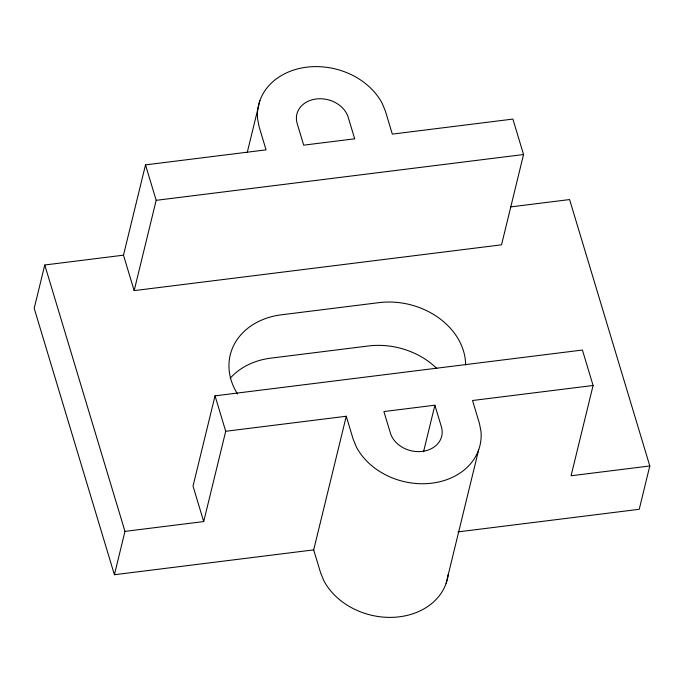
<?xml version="1.0" encoding="UTF-8"?>
<svg xmlns="http://www.w3.org/2000/svg" width="684" height="684" viewBox="0 0 684 684"><rect width="100%" height="100%" fill="white"/><g stroke="black" fill="none" stroke-linecap="round" stroke-linejoin="round"><path stroke-width="1.03" d="M123.488 255.175L134.158 290.623L501.534 244.821L523.551 154.533L512.88 119.084L392.317 134.115L385.408 111.167L382.219 103.412A65.929 52.993 13.7 0 0 306.671 67.194A65.929 52.993 13.7 0 0 257.603 118.948L259.151 126.908L266.059 149.856L145.504 164.887L123.488 255.175L44.768 264.99L34.2 308.33L114.408 574.722L313.691 549.885L346.266 416.248L225.711 431.279L203.704 521.567L124.975 531.382L114.408 574.722M134.158 290.623L156.174 200.327L145.504 164.887M247.257 152.429L259.886 100.633M510.811 206.893L569.592 199.566L649.8 465.958L571.08 475.773L593.088 385.485L582.417 350.037L215.041 395.839L193.025 486.127L203.704 521.567M423.524 451.816L434.887 405.202L383.912 411.554L390.402 433.126A26.565 21.349 13.7 0 0 422.353 451.389A26.565 21.349 13.7 0 0 441.385 426.773L434.887 405.202M446.122 583.366L478.706 449.73M649.8 465.958L639.232 509.298L457.972 531.895M156.174 200.327L523.551 154.533M593.088 385.485L472.524 400.508L479.441 423.464L480.989 431.424A65.929 52.993 13.7 0 1 431.92 483.169A65.929 52.993 13.7 0 1 356.364 446.96L353.183 439.205L346.266 416.248M313.691 549.885L320.608 572.833L323.788 580.588A65.929 52.993 13.7 0 0 393.77 617.293A65.929 52.993 13.7 0 0 448.259 574.372M215.041 395.839L225.711 431.279M44.768 264.99L124.975 531.382M237.528 393.95A70.307 56.515 13.7 0 1 281.457 314.794L378.927 302.644A70.307 56.515 13.7 0 1 465.624 364.965M436.854 368.514A70.307 56.515 13.7 0 0 368.36 345.984L270.89 358.134A70.307 56.515 13.7 0 0 230.132 378.337M354.68 138.809L303.696 145.162L297.198 123.599A26.565 21.349 13.7 0 1 316.239 98.975A26.565 21.349 13.7 0 1 348.182 117.238L354.68 138.809"/></g></svg>
